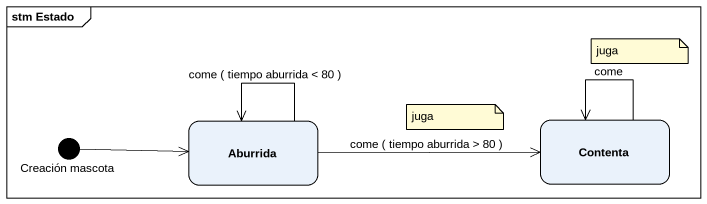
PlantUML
@startuml
mainframe stm Estado
hide empty description
state Aburrida
state Contenta
state "Creación mascota" as Creación_mascota <<choice>>
Aburrida --> Aburrida : come ( tiempo aburrida < 80 )
Aburrida -right-> Contenta : come ( tiempo aburrida > 80 )
Contenta --> Contenta : come
Creación_mascota -right-> Aburrida
note as N1
  juga
end note
note as N2
  juga
end note
@enduml
